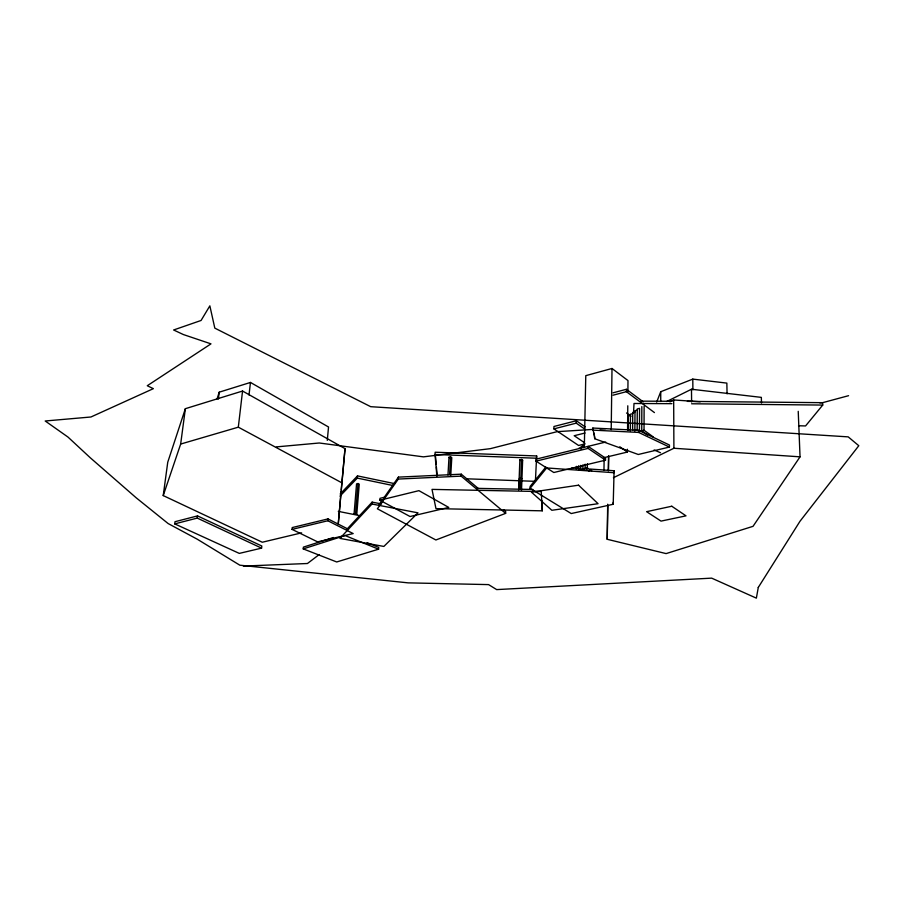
<?xml version="1.0" encoding="UTF-8"?>
<svg xmlns="http://www.w3.org/2000/svg" width="904" height="904" viewBox="0 0 904 904"><rect width="100%" height="100%" fill="white"/><g stroke="black" fill="none" stroke-linecap="round" stroke-linejoin="round"><path stroke-width="1.36" d="M641.84 406.585L641.738 430.824L647.445 434.948M653.163 436.869L644.032 430.259L644.123 406.156M634.868 431.151L635.004 410.698L637.275 410.122M637.162 430.598L637.275 408.936L639.557 408.359L639.444 431.389L644.032 430.259M669.435 447.062L638.586 432.417L638.597 430.338L592.843 428.044L594.742 438.745L638.269 454.486L669.435 447.062L669.435 445.017L638.597 430.338M630.325 430.869L630.45 414.224L632.721 413.648M632.608 430.327L632.721 412.461L634.992 411.885M654.428 412.586L626.393 391.681L626.415 389.285L613.059 392.811M603.499 457.786L627.387 452.056L627.41 449.254M627.579 429.626L627.783 405.794M627.896 391.782L627.986 380.573L612.008 368.482L585.781 375.657L584.323 447.288M628.065 430.27L628.178 415.976L630.438 415.399M611.217 429.603L612.008 368.482M545.858 467.029L530.151 486.397L530.083 488.329L571.226 513.551L613.206 504.262L613.228 502.353M590.233 469.052L614.098 470.747L614.076 472.724L546.66 467.944L530.083 488.329M605.499 460.159L605.533 458.147L588.12 446.361L588.075 448.395L605.499 460.159L553.824 472.509L536.015 461.153L536.083 459.153L605.725 442.033M798.232 411.331L800.04 456.836L753.032 526.331L666.101 553.598L607.205 539.292L607.68 504.229M608.505 470.306L608.697 456.215M603.962 470.419L604.132 459.288M594.742 438.745L594.775 436.688M591.724 470.792L587.317 467.888L587.397 463.662M608.279 470.95L608.573 455.752M580.684 469.458L580.764 465.379M581.114 449.243L581.17 446.542L583.362 446M582.967 464.893L582.888 468.939L585.091 470.385M583.329 447.503L583.385 444.824M585.182 464.193L585.103 468.408L589.51 471.312M607.205 539.292L607.872 505.505M585.125 429.287L576.232 423.151L576.289 420.744L553.96 426.485L553.892 428.88L578.583 445.48L585.08 443.864M576.311 469.142L576.368 466.362M578.571 465.876L578.481 469.978L587.317 467.888M613.206 504.262L614.098 470.747M542.276 510.828L541.259 491.573L432.01 489.392L435.965 508.624L542.276 510.828L541.903 500.669M536.648 455.944L536.581 458.226L435.016 454.497L435.163 452.226L536.648 455.944L535.405 481.346L466.532 478.792M518.919 489.572L519.348 478.408M520.388 489.482L521.518 459.481L519.868 459.887L518.726 489.866M521.518 490.171L522.636 460.192L521.518 459.481M478.193 488.386L461.266 474.171L398.438 477.12L398.302 479.063L377.363 508.794L435.886 539.982L505.63 513.37L505.698 511.483L503.584 509.709M633.512 413.309L634.009 403.489L671.932 403.67M505.63 513.37L461.164 476.137L461.266 474.171M447.977 474.973L448.994 457.288L450.599 456.882L451.785 457.593L450.768 475.267M449.582 474.577L450.599 456.882M379.861 500.217L418.936 490.657L448.768 507.426L410.054 516.523L379.861 500.217L379.996 498.33L384.042 497.336M333.452 537.507L303.405 547.123L303.236 548.897L336.729 561.972L378.584 549.191L378.719 547.406L367.126 542.671M371.996 504.025L418.021 512.851L383.85 546.445L339.904 538.388L371.996 504.025L372.143 502.138L381.612 503.957M354.063 514.071L356.56 483.9L358.041 483.527L359.25 484.182L356.775 514.353L354.063 514.071L356.775 514.353M339.96 496.16L357.317 478.103L357.509 475.899L394.607 483.64M355.543 513.721L358.041 483.527M341.091 491.437L338.243 524.105L345.023 448.644L242.554 391.036L185.365 408.687L167.748 462.215L163.228 495.584L262.273 542.242L301.62 532.851M327.847 520.749L328.016 518.907L292.241 527.563L292.06 529.382L317.609 541.869L353.181 533.575L327.847 520.749L292.06 529.382M327.293 440.384L328.525 426.993L250.464 382.448L219.22 392.178L217.096 398.879M341.215 490.058L345.023 448.644M261.572 548.129L261.798 546.005L197.524 515.901L175.014 521.71L174.721 523.879L239.3 553.395L261.572 548.129L197.253 518.094L174.721 523.879M249.018 394.991L250.464 382.448M163.228 495.584L180.664 444.056L238.317 427.174L242.554 391.036M218.361 399.071L219.22 392.178M197.253 518.094L197.524 515.901M180.664 444.056L185.365 408.687M656.677 402.077L660.734 391.726L692.792 379.115L726.85 383.104L727.065 393.839M379.115 504.635L382.335 500.048M383.94 497.754L398.438 477.12M848.562 395.692L822.617 402.675L822.73 405.071L805.566 425.942L798.537 425.75M346.673 529.495L372.143 502.138M340.153 494.002L357.509 475.899M319.225 554.547L307.439 563.508L243.368 566.073M669.943 401.896L673.672 399.952L700.238 401.794M666.655 401.534L691.481 389.24L761.337 397.376L761.507 402.992M613.409 477.719L673.898 448.26L800.04 456.836M303.236 548.897L345.068 535.552L378.584 549.191M613.025 395.206L626.393 391.681M553.892 428.88L576.232 423.151M585.069 432.993L574.198 435.728L584.368 442.621M522.636 460.192L520.986 460.599L519.868 459.887M578.955 448.26L581.136 447.729M536.015 461.153L588.075 448.395M276.375 446.892L319.293 442.994L423.434 456.859L490.386 448.655L557.135 431.66L593.058 429.411M599.973 428.982L605.499 428.632M819.804 402.811L822.617 402.675L687.356 401.365M398.302 479.063L461.164 476.137M641.038 401.15L671.921 401.286M691.594 403.772L822.73 405.071M476.928 488.352L532.919 489.471M592.798 430.123L638.586 432.417M571.995 467.752L580.413 468.351M338.288 511.37L360.007 515.709M357.317 478.103L393.07 485.538M654.112 449.955L660.508 452.757M328.016 518.907L348.503 529.315M238.317 427.174L342.04 482.917M448.994 457.288L450.181 458M520.953 478.024L522.049 478.691M576.289 420.744L585.17 426.891M619.782 446.768L627.387 452.056M626.529 412.97L631.048 416.269M626.415 389.285L643.219 401.851M592.843 428.044L593.397 430.519M593.951 432.982L594.504 435.457M435.016 454.497L436.892 476.34M435.513 456.328L436.214 464.543M436.44 467.278L437.14 475.481M692.792 379.115L692.893 389.861M691.481 389.24L691.605 401.93M673.672 399.952L673.898 448.26M660.734 391.726L660.734 401.489M758.275 587.453L756.365 598.143L711.663 578.142L496.669 589.6L488.578 584.606L408.133 582.865L239.842 565.192L197.275 539.213L168.155 523.563L136.188 497.799L90.242 457.74L67.992 437.073L45.2 420.993L90.942 416.993L153.352 388.663L147.262 385.737L210.994 343.859L183.422 334.57L173.613 329.983L201.072 320.468L209.852 305.857L214.813 328.129L370.708 406.687L848.201 436.869L858.8 445.717L799.972 521.292L758.275 587.453M671.774 506.24L646.609 511.675L661.027 521.111L686 515.845L671.774 506.24M578.549 485.188L531.439 492.16L551.847 510.285L598.075 503.709L578.549 485.188"/></g></svg>
